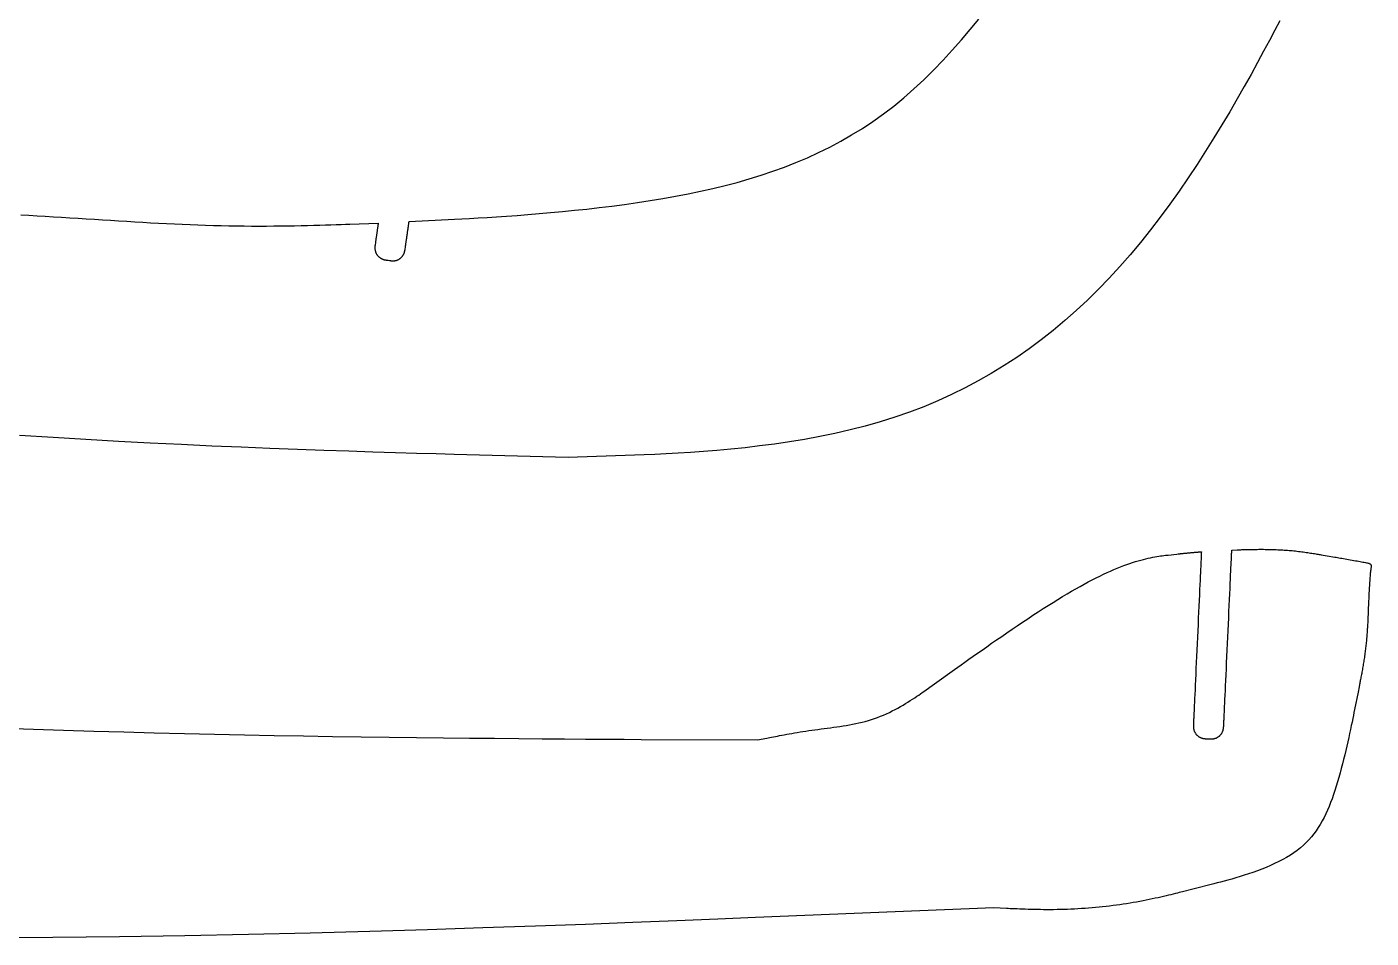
# Model space of a CAD drawing. Header units: millimetres. Extents: x -2745 to -1864, y 90 to 557.
# Drawn here: x -2095.8 to -1887, y 90.4 to 232 of the extents above; entities that cross this region are included whole.
import ezdxf

# ---------------------------------------------------------------- set-up
doc = ezdxf.new("R2010")
doc.units = ezdxf.units.MM

msp = doc.modelspace()

# ---------------------------------------------------------------- linework, layer by layer
at = {"flags": 128}
for points in [[(-1901.168424, 232.999923), (-1901.949813, 231.50572), (-1902.789336, 229.915764), (-1903.685397, 228.238714), (-1904.636402, 226.483231), (-1905.640759, 224.657972), (-1906.696872, 222.771596), (-1907.803148, 220.832764), (-1908.957993, 218.850132), (-1910.159812, 216.832363), (-1911.407011, 214.788112), (-1912.697996, 212.726042), (-1914.031174, 210.654809), (-1915.40495, 208.583074), (-1916.81773, 206.519495), (-1918.26792, 204.472732), (-1919.753927, 202.451443), (-1921.274156, 200.464289), (-1922.827013, 198.519926), (-1924.411239, 196.62569), (-1926.026927, 194.783612), (-1927.674501, 192.994399), (-1929.354387, 191.258755), (-1931.067012, 189.577389), (-1932.812802, 187.951006), (-1934.592183, 186.380312), (-1936.405582, 184.866014), (-1938.253424, 183.408817), (-1940.136135, 182.009428), (-1942.054143, 180.668553), (-1944.007874, 179.3869), (-1945.997752, 178.165172), (-1948.024204, 177.004078), (-1950.087658, 175.904323), (-1952.18854, 174.866613), (-1954.327273, 173.891655), (-1956.504287, 172.980155), (-1958.720005, 172.132819), (-1960.974856, 171.350353), (-1963.267752, 170.63284), (-1965.591552, 169.977858), (-1967.937604, 169.382366), (-1970.297254, 168.843319), (-1972.661849, 168.357674), (-1975.022736, 167.922387), (-1977.371261, 167.534414), (-1979.698772, 167.19071), (-1981.996614, 166.888234), (-1984.256136, 166.623941), (-1986.468682, 166.394787), (-1988.625602, 166.197727), (-1990.71824, 166.029719), (-1992.737944, 165.88772), (-1994.676061, 165.768684), (-1996.523937, 165.669567), (-1998.272919, 165.587328), (-1999.914353, 165.518921), (-2001.439587, 165.461304), (-2011.740431, 165.098002), (-2029.460211, 165.580776), (-2032.24887, 165.657027), (-2035.290087, 165.741805), (-2038.570626, 165.836393), (-2042.077248, 165.942075), (-2045.796715, 166.060136), (-2049.715789, 166.191862), (-2053.821232, 166.338535), (-2058.099807, 166.501441), (-2062.538274, 166.681863), (-2067.123398, 166.881088), (-2071.841939, 167.100397), (-2076.680659, 167.341077), (-2081.626322, 167.604412), (-2086.665688, 167.891686), (-2091.78552, 168.204182), (-2096.972581, 168.543187)], [(-2096.766631, 202.827296), (-2095.523246, 202.75458), (-2094.266261, 202.680396), (-2092.999144, 202.604887), (-2091.725365, 202.52819), (-2090.448395, 202.450449), (-2089.171701, 202.3718), (-2087.898183, 202.292423), (-2086.628456, 202.212643), (-2085.362564, 202.13282), (-2084.10055, 202.053316), (-2082.84246, 201.974493), (-2081.588337, 201.896712), (-2080.338225, 201.820335), (-2079.092168, 201.745725), (-2077.850211, 201.673241), (-2076.612397, 201.603245), (-2075.378771, 201.536101), (-2074.149377, 201.472169), (-2072.924258, 201.41181), (-2071.70346, 201.355386), (-2070.487025, 201.30326), (-2069.274998, 201.255792), (-2068.067424, 201.213344), (-2066.864345, 201.176278), (-2065.665807, 201.144955), (-2064.471853, 201.119737), (-2063.28296, 201.100854), (-2062.101326, 201.088007), (-2060.929586, 201.080767), (-2059.770369, 201.078705), (-2058.626309, 201.081389), (-2057.500037, 201.08839), (-2056.394187, 201.099278), (-2055.311388, 201.113625), (-2054.254273, 201.130998), (-2053.225475, 201.15097), (-2052.227626, 201.173108), (-2051.263356, 201.196985), (-2050.335298, 201.22217), (-2049.446085, 201.248232), (-2048.598349, 201.274744), (-2047.794719, 201.301273), (-2047.037831, 201.327392), (-2046.330314, 201.352669), (-2045.674802, 201.376674), (-2041.256054, 201.541047), (-2041.256063, 201.540982), (-2041.256128, 201.540529), (-2041.256305, 201.539298), (-2041.256647, 201.5369), (-2041.257212, 201.532949), (-2041.258056, 201.527054), (-2041.259233, 201.518827), (-2041.260799, 201.507878), (-2041.26281, 201.493821), (-2041.265322, 201.476265), (-2041.26839, 201.454822), (-2041.27207, 201.429104), (-2041.276416, 201.39872), (-2041.281486, 201.363285), (-2041.287335, 201.322407), (-2041.294017, 201.275699), (-2041.30159, 201.222772), (-2041.310108, 201.163238), (-2041.319627, 201.096706), (-2041.330201, 201.02279), (-2041.341862, 200.941294), (-2041.354522, 200.852802), (-2041.368073, 200.75809), (-2041.382401, 200.657937), (-2041.397399, 200.55312), (-2041.41295, 200.444416), (-2041.428949, 200.332602), (-2041.445279, 200.218456), (-2041.461833, 200.102755), (-2041.478497, 199.986277), (-2041.495162, 199.869798), (-2041.511716, 199.754098), (-2041.528047, 199.639952), (-2041.544044, 199.528138), (-2041.559597, 199.419434), (-2041.574593, 199.314617), (-2041.588922, 199.214464), (-2041.602473, 199.119752), (-2041.615134, 199.031259), (-2041.626793, 198.949764), (-2041.637368, 198.875848), (-2041.646887, 198.809317), (-2041.655405, 198.749782), (-2041.662977, 198.696855), (-2041.66966, 198.650147), (-2041.675508, 198.60927), (-2041.680578, 198.573834), (-2041.684926, 198.543451), (-2041.688605, 198.517733), (-2041.691673, 198.496289), (-2041.694184, 198.478733), (-2041.696196, 198.464676), (-2041.697763, 198.453728), (-2041.698939, 198.4455), (-2041.699782, 198.439605), (-2041.700348, 198.435653), (-2041.700691, 198.433256), (-2041.700867, 198.432025), (-2041.700932, 198.431572), (-2041.700941, 198.431508), (-2041.731674, 198.21611), (-2041.736488, 198.182214), (-2041.741604, 198.145259), (-2041.746865, 198.105417), (-2041.752112, 198.062861), (-2041.757185, 198.017763), (-2041.761929, 197.970296), (-2041.766182, 197.920631), (-2041.769788, 197.868941), (-2041.772589, 197.815398), (-2041.774424, 197.760174), (-2041.775137, 197.703441), (-2041.774568, 197.645373), (-2041.77256, 197.586141), (-2041.768954, 197.525917), (-2041.763591, 197.464874), (-2041.756313, 197.403183), (-2041.746963, 197.341018), (-2041.735381, 197.278549), (-2041.721408, 197.21595), (-2041.704888, 197.153394), (-2041.685702, 197.091041), (-2041.663896, 197.02902), (-2041.639558, 196.967448), (-2041.612775, 196.906441), (-2041.583635, 196.846117), (-2041.552223, 196.786592), (-2041.518628, 196.727985), (-2041.482937, 196.670412), (-2041.445236, 196.61399), (-2041.405614, 196.558838), (-2041.364158, 196.505069), (-2041.320954, 196.452804), (-2041.276091, 196.40216), (-2041.229654, 196.353252), (-2041.181732, 196.306198), (-2041.132412, 196.261117), (-2041.081779, 196.218123), (-2041.029923, 196.177335), (-2040.976931, 196.138871), (-2040.922888, 196.102847), (-2040.867904, 196.069342), (-2040.812166, 196.03829), (-2040.755883, 196.009586), (-2040.699263, 195.983123), (-2040.642514, 195.958799), (-2040.585846, 195.936507), (-2040.529467, 195.916144), (-2040.473584, 195.897604), (-2040.418408, 195.880781), (-2040.364147, 195.865573), (-2040.311008, 195.851872), (-2040.2592, 195.839575), (-2040.208932, 195.828577), (-2040.160412, 195.818773), (-2040.11385, 195.810058), (-2040.069453, 195.802326), (-2040.027431, 195.795475), (-2039.98799, 195.789397), (-2039.951341, 195.783988), (-2039.70382, 195.7485), (-2039.490025, 195.717985), (-2039.456381, 195.713205), (-2039.4197, 195.708127), (-2039.380153, 195.702909), (-2039.337912, 195.697711), (-2039.293146, 195.692692), (-2039.246027, 195.688011), (-2039.196724, 195.683828), (-2039.145409, 195.680301), (-2039.092252, 195.677588), (-2039.037422, 195.675851), (-2038.981093, 195.675248), (-2038.923434, 195.675938), (-2038.864616, 195.67808), (-2038.804808, 195.681833), (-2038.744182, 195.687358), (-2038.682908, 195.694812), (-2038.621158, 195.704354), (-2038.5591, 195.716144), (-2038.496908, 195.730342), (-2038.434751, 195.747106), (-2038.37279, 195.766554), (-2038.311151, 195.78864), (-2038.249951, 195.813274), (-2038.189306, 195.840369), (-2038.129334, 195.869837), (-2038.070151, 195.901589), (-2038.011874, 195.935538), (-2037.954619, 195.971595), (-2037.898502, 196.009672), (-2037.843642, 196.049679), (-2037.790154, 196.09153), (-2037.738155, 196.135137), (-2037.687762, 196.180411), (-2037.639091, 196.227263), (-2037.59226, 196.275606), (-2037.547385, 196.325351), (-2037.504582, 196.376411), (-2037.463967, 196.428696), (-2037.425659, 196.482118), (-2037.389774, 196.536591), (-2037.356391, 196.592004), (-2037.325444, 196.64817), (-2037.296828, 196.704878), (-2037.270439, 196.761918), (-2037.246175, 196.819081), (-2037.223931, 196.876158), (-2037.203603, 196.93294), (-2037.185087, 196.989216), (-2037.16828, 197.044777), (-2037.153077, 197.099414), (-2037.139375, 197.152917), (-2037.127069, 197.205077), (-2037.116057, 197.255683), (-2037.106234, 197.304528), (-2037.097495, 197.3514), (-2037.089739, 197.396091), (-2037.08286, 197.438391), (-2037.076754, 197.47809), (-2037.071319, 197.51498), (-2037.035641, 197.764119), (-2037.03563, 197.764202), (-2037.035547, 197.764784), (-2037.035321, 197.766366), (-2037.03488, 197.769446), (-2037.034154, 197.774523), (-2037.033072, 197.782098), (-2037.03156, 197.792669), (-2037.029549, 197.806736), (-2037.026966, 197.824799), (-2037.023742, 197.847355), (-2037.019803, 197.874906), (-2037.015079, 197.907952), (-2037.009498, 197.94699), (-2037.002988, 197.99252), (-2036.995479, 198.045043), (-2036.986899, 198.105056), (-2036.977176, 198.173061), (-2036.96624, 198.249556), (-2036.954018, 198.335039), (-2036.94044, 198.430013), (-2036.92547, 198.534725), (-2036.909215, 198.648426), (-2036.891816, 198.770118), (-2036.873418, 198.898802), (-2036.854164, 199.033479), (-2036.834196, 199.17315), (-2036.813656, 199.316817), (-2036.792688, 199.46348), (-2036.771435, 199.612141), (-2036.750038, 199.761801), (-2036.728642, 199.91146), (-2036.707387, 200.060121), (-2036.686419, 200.206784), (-2036.66588, 200.35045), (-2036.645911, 200.490121), (-2036.626657, 200.624798), (-2036.608259, 200.753483), (-2036.590862, 200.875175), (-2036.574606, 200.988876), (-2036.559636, 201.093588), (-2036.546057, 201.188561), (-2036.533836, 201.274046), (-2036.5229, 201.35054), (-2036.513178, 201.418544), (-2036.504597, 201.478558), (-2036.497088, 201.53108), (-2036.490579, 201.576611), (-2036.484998, 201.615649), (-2036.480273, 201.648694), (-2036.476334, 201.676245), (-2036.473109, 201.698802), (-2036.470526, 201.716864), (-2036.468516, 201.730932), (-2036.467004, 201.741503), (-2036.465922, 201.749077), (-2036.465196, 201.754155), (-2036.464755, 201.757234), (-2036.464529, 201.758816), (-2036.464446, 201.759399), (-2036.464434, 201.759482), (-2029.382161, 202.143905), (-2028.267725, 202.204609), (-2027.053195, 202.272018), (-2025.744705, 202.347075), (-2024.348396, 202.43072), (-2022.870404, 202.52389), (-2021.316868, 202.62753), (-2019.693927, 202.742577), (-2018.007717, 202.869972), (-2016.264376, 203.010655), (-2014.470044, 203.165568), (-2012.630857, 203.335649), (-2010.752955, 203.52184), (-2008.842473, 203.725081), (-2006.905552, 203.946311), (-2004.948329, 204.186471), (-2002.976941, 204.4465), (-2000.997526, 204.727342), (-1999.016225, 205.029933), (-1997.039171, 205.355216), (-1995.072506, 205.704131), (-1993.121394, 206.077858), (-1991.187101, 206.478553), (-1989.269921, 206.90861), (-1987.37015, 207.370423), (-1985.488082, 207.866388), (-1983.624009, 208.398899), (-1981.778228, 208.970352), (-1979.951031, 209.583142), (-1978.142714, 210.239663), (-1976.353569, 210.942311), (-1974.583893, 211.69348), (-1972.833977, 212.495567), (-1971.104117, 213.350965), (-1969.394607, 214.262069), (-1967.705741, 215.231275), (-1966.037814, 216.260977), (-1964.391119, 217.353571), (-1962.76595, 218.511452), (-1961.162602, 219.737014), (-1959.581368, 221.032652), (-1958.022869, 222.398903), (-1956.489023, 223.828861), (-1954.982075, 225.313763), (-1953.50427, 226.844844), (-1952.057852, 228.41334), (-1950.645066, 230.010488), (-1949.268156, 231.627523), (-1947.929366, 233.255681)], [(-2099.520463, 123.04466), (-2094.828538, 122.879693), (-2090.136982, 122.724626), (-2085.445793, 122.579412), (-2080.754968, 122.444004), (-2076.064508, 122.318354), (-2071.376358, 122.20235), (-2066.700269, 122.095631), (-2062.047938, 121.997769), (-2057.431065, 121.908338), (-2052.861347, 121.826912), (-2048.350484, 121.753065), (-2043.910174, 121.68637), (-2039.552115, 121.626401), (-2035.288007, 121.572732), (-2031.129547, 121.524937), (-2027.088435, 121.482589), (-2023.176369, 121.445261), (-2019.405047, 121.412529), (-2015.786169, 121.383964), (-2012.331432, 121.359142), (-2009.052536, 121.337636), (-2005.961178, 121.319019), (-2003.069058, 121.302865), (-2000.387874, 121.288748), (-1982.307108, 121.197287), (-1980.873036, 121.482597), (-1980.647313, 121.527481), (-1980.400939, 121.576332), (-1980.134773, 121.628836), (-1979.849677, 121.68468), (-1979.546509, 121.743551), (-1979.226129, 121.805136), (-1978.889398, 121.869121), (-1978.537175, 121.935195), (-1978.170321, 122.003042), (-1977.789695, 122.072351), (-1977.396157, 122.142807), (-1976.990568, 122.214099), (-1976.573786, 122.285912), (-1976.146673, 122.357934), (-1975.710087, 122.429851), (-1975.264889, 122.501351), (-1974.811939, 122.572119), (-1974.352097, 122.641844), (-1973.886222, 122.710211), (-1973.415175, 122.776908), (-1972.939746, 122.841798), (-1972.460445, 122.905448), (-1971.977713, 122.968604), (-1971.491992, 123.032009), (-1971.003722, 123.096409), (-1970.513344, 123.162548), (-1970.0213, 123.23117), (-1969.528029, 123.30302), (-1969.033974, 123.378842), (-1968.539575, 123.459381), (-1968.045273, 123.545381), (-1967.551509, 123.637586), (-1967.058724, 123.736742), (-1966.567359, 123.843592), (-1966.077854, 123.958882), (-1965.590652, 124.083354), (-1965.106192, 124.217755), (-1964.624916, 124.362829), (-1964.147265, 124.519319), (-1963.673679, 124.687971), (-1963.204666, 124.86917), (-1962.741001, 125.06187), (-1962.283523, 125.264665), (-1961.833074, 125.476149), (-1961.390493, 125.694918), (-1960.956621, 125.919566), (-1960.532299, 126.148688), (-1960.118367, 126.380877), (-1959.715666, 126.61473), (-1959.325036, 126.848839), (-1958.947318, 127.081801), (-1958.583352, 127.312209), (-1958.233979, 127.538659), (-1957.90004, 127.759744), (-1957.582374, 127.97406), (-1957.281823, 128.1802), (-1956.999227, 128.37676), (-1956.735426, 128.562335), (-1956.491261, 128.735518), (-1954.846439, 129.90837), (-1951.706006, 132.148064), (-1951.211926, 132.50038), (-1950.673966, 132.883681), (-1950.095354, 133.295355), (-1949.479316, 133.732791), (-1948.82908, 134.193379), (-1948.147872, 134.674506), (-1947.43892, 135.173562), (-1946.705451, 135.687935), (-1945.95069, 136.215016), (-1945.177867, 136.752192), (-1944.390207, 137.296852), (-1943.590937, 137.846385), (-1942.783285, 138.398181), (-1941.970478, 138.949628), (-1941.155742, 139.498115), (-1940.342305, 140.041031), (-1939.533393, 140.575764), (-1938.732234, 141.099705), (-1937.942055, 141.610241), (-1937.166082, 142.104762), (-1936.406962, 142.581137), (-1935.66502, 143.039163), (-1934.940001, 143.479116), (-1934.23165, 143.901273), (-1933.53971, 144.305912), (-1932.863926, 144.693309), (-1932.204044, 145.063742), (-1931.559807, 145.417487), (-1930.93096, 145.754821), (-1930.317248, 146.076021), (-1929.718415, 146.381365), (-1929.134206, 146.671129), (-1928.564365, 146.94559), (-1928.008637, 147.205025), (-1927.466767, 147.449711), (-1926.938499, 147.679926), (-1926.423577, 147.895945), (-1925.921747, 148.098047), (-1925.432752, 148.286508), (-1924.956338, 148.461605), (-1924.492333, 148.623662), (-1924.040904, 148.773192), (-1923.602303, 148.910756), (-1923.17678, 149.036914), (-1922.764586, 149.152225), (-1922.365973, 149.257251), (-1921.981192, 149.352552), (-1921.610493, 149.438688), (-1921.254129, 149.516218), (-1920.912351, 149.585704), (-1920.585408, 149.647705), (-1920.273554, 149.702783), (-1919.977038, 149.751496), (-1919.696112, 149.794406), (-1919.431027, 149.832072), (-1919.182034, 149.865055), (-1918.949385, 149.893916), (-1918.73333, 149.919213), (-1918.534121, 149.941508), (-1917.195475, 150.08682), (-1916.982547, 150.109804), (-1916.949037, 150.11342), (-1916.912494, 150.117362), (-1916.873075, 150.121611), (-1916.830942, 150.126146), (-1916.786254, 150.13095), (-1916.73917, 150.136001), (-1916.689851, 150.141282), (-1916.638455, 150.146773), (-1916.585143, 150.152455), (-1916.530075, 150.158308), (-1916.473409, 150.164313), (-1916.415306, 150.170451), (-1916.355926, 150.176703), (-1916.295428, 150.18305), (-1916.233971, 150.189471), (-1916.171716, 150.195949), (-1916.108823, 150.202463), (-1916.04545, 150.208995), (-1915.981758, 150.215525), (-1915.917906, 150.222034), (-1915.854028, 150.228506), (-1915.790149, 150.234937), (-1915.726271, 150.241326), (-1915.662393, 150.247674), (-1915.598515, 150.253979), (-1915.534637, 150.260241), (-1915.47076, 150.266459), (-1915.406884, 150.272633), (-1915.343007, 150.278762), (-1915.279132, 150.284846), (-1915.215257, 150.290884), (-1915.151382, 150.296876), (-1915.087509, 150.30282), (-1915.023636, 150.308717), (-1914.959764, 150.314566), (-1914.895893, 150.320367), (-1914.832023, 150.326118), (-1914.768154, 150.331819), (-1914.704286, 150.33747), (-1914.640419, 150.34307), (-1914.576581, 150.348617), (-1914.512903, 150.354102), (-1914.449545, 150.359516), (-1914.386667, 150.364848), (-1914.324429, 150.370088), (-1914.26299, 150.375227), (-1914.20251, 150.380253), (-1914.143148, 150.385158), (-1914.085063, 150.38993), (-1914.028416, 150.39456), (-1913.973366, 150.399038), (-1913.920073, 150.403354), (-1913.868695, 150.407498), (-1913.819394, 150.411459), (-1913.772327, 150.415227), (-1913.727656, 150.418793), (-1913.685539, 150.422146), (-1913.646135, 150.425276), (-1913.609606, 150.428174), (-1913.363264, 150.447694), (-1913.363289, 150.44714), (-1913.363467, 150.443261), (-1913.363952, 150.432731), (-1913.364894, 150.412227), (-1913.366449, 150.378421), (-1913.368767, 150.327991), (-1913.372003, 150.25761), (-1913.376309, 150.163953), (-1913.381838, 150.043695), (-1913.388743, 149.893512), (-1913.397177, 149.710077), (-1913.407292, 149.490067), (-1913.419242, 149.230155), (-1913.433179, 148.927017), (-1913.449256, 148.577328), (-1913.467627, 148.177762), (-1913.488443, 147.724994), (-1913.511859, 147.215701), (-1913.538026, 146.646555), (-1913.567098, 146.014232), (-1913.599151, 145.31707), (-1913.633955, 144.560057), (-1913.671206, 143.749842), (-1913.710597, 142.893075), (-1913.751822, 141.996408), (-1913.794576, 141.066489), (-1913.838554, 140.109969), (-1913.883448, 139.133499), (-1913.928954, 138.143729), (-1913.974766, 137.147309), (-1914.020577, 136.150888), (-1914.066083, 135.161118), (-1914.110978, 134.184648), (-1914.154955, 133.228128), (-1914.197709, 132.29821), (-1914.238935, 131.401542), (-1914.278325, 130.544775), (-1914.315576, 129.73456), (-1914.350381, 128.977547), (-1914.382434, 128.280385), (-1914.411505, 127.648062), (-1914.437673, 127.078917), (-1914.461088, 126.569623), (-1914.481905, 126.116855), (-1914.500275, 125.71729), (-1914.516353, 125.3676), (-1914.53029, 125.064462), (-1914.54224, 124.804551), (-1914.552355, 124.58454), (-1914.560788, 124.401106), (-1914.567693, 124.250922), (-1914.573222, 124.130664), (-1914.577528, 124.037008), (-1914.580764, 123.966626), (-1914.583083, 123.916196), (-1914.584637, 123.882391), (-1914.58558, 123.861886), (-1914.586064, 123.851356), (-1914.586242, 123.847477), (-1914.586268, 123.846923), (-1914.596189, 123.629613), (-1914.597728, 123.595418), (-1914.599274, 123.558149), (-1914.600688, 123.517995), (-1914.601827, 123.47514), (-1914.60255, 123.429772), (-1914.602717, 123.382077), (-1914.602186, 123.332242), (-1914.600816, 123.280453), (-1914.598466, 123.226898), (-1914.594995, 123.171761), (-1914.590262, 123.115231), (-1914.584126, 123.057494), (-1914.576445, 122.998736), (-1914.567079, 122.939144), (-1914.555887, 122.878904), (-1914.542727, 122.818203), (-1914.527458, 122.757228), (-1914.509939, 122.696164), (-1914.49003, 122.6352), (-1914.467588, 122.574521), (-1914.442514, 122.5143), (-1914.414864, 122.45466), (-1914.384737, 122.395709), (-1914.352231, 122.337554), (-1914.317444, 122.280304), (-1914.280474, 122.224068), (-1914.241419, 122.168954), (-1914.200377, 122.115069), (-1914.157446, 122.062524), (-1914.112724, 122.011425), (-1914.066308, 121.961881), (-1914.018298, 121.914), (-1913.96879, 121.867892), (-1913.917884, 121.823663), (-1913.865676, 121.781423), (-1913.812265, 121.741279), (-1913.757749, 121.703341), (-1913.702227, 121.667716), (-1913.645795, 121.634513), (-1913.588552, 121.603839), (-1913.530612, 121.575766), (-1913.472157, 121.550206), (-1913.413384, 121.527035), (-1913.354491, 121.50613), (-1913.295674, 121.487365), (-1913.237132, 121.470617), (-1913.179062, 121.455759), (-1913.121662, 121.44267), (-1913.065128, 121.431223), (-1913.00966, 121.421294), (-1912.955453, 121.412759), (-1912.902706, 121.405494), (-1912.851616, 121.399374), (-1912.802381, 121.394274), (-1912.755198, 121.39007), (-1912.710265, 121.386638), (-1912.667779, 121.383853), (-1912.627938, 121.381591), (-1912.59094, 121.379728), (-1912.341159, 121.368176), (-1912.125378, 121.358255), (-1912.091424, 121.356716), (-1912.054418, 121.35517), (-1912.014545, 121.353761), (-1911.971991, 121.352629), (-1911.926941, 121.351917), (-1911.87958, 121.351767), (-1911.830094, 121.352322), (-1911.778666, 121.353723), (-1911.725484, 121.356113), (-1911.67073, 121.359634), (-1911.614592, 121.364429), (-1911.557254, 121.370639), (-1911.4989, 121.378407), (-1911.439717, 121.387875), (-1911.379889, 121.399184), (-1911.319602, 121.412479), (-1911.25904, 121.427899), (-1911.19839, 121.445589), (-1911.137835, 121.465689), (-1911.077561, 121.488343), (-1911.017741, 121.513652), (-1910.958495, 121.541557), (-1910.899931, 121.571959), (-1910.842156, 121.604759), (-1910.785278, 121.639858), (-1910.729405, 121.677156), (-1910.674645, 121.716554), (-1910.621106, 121.757954), (-1910.568894, 121.801255), (-1910.518119, 121.84636), (-1910.468887, 121.893168), (-1910.421306, 121.94158), (-1910.375485, 121.991498), (-1910.33153, 122.042822), (-1910.28955, 122.095452), (-1910.249652, 122.149291), (-1910.211945, 122.204238), (-1910.176535, 122.260194), (-1910.14353, 122.31706), (-1910.113039, 122.374738), (-1910.085131, 122.433111), (-1910.059719, 122.491997), (-1910.036682, 122.551197), (-1910.015895, 122.610515), (-1909.997234, 122.66975), (-1909.980577, 122.728704), (-1909.965799, 122.787179), (-1909.952777, 122.844976), (-1909.941388, 122.901897), (-1909.931507, 122.957743), (-1909.923011, 123.012316), (-1909.915777, 123.065417), (-1909.909681, 123.116848), (-1909.9046, 123.16641), (-1909.90041, 123.213904), (-1909.896986, 123.259133), (-1909.894207, 123.301897), (-1909.891948, 123.341999), (-1909.890085, 123.379239), (-1909.878533, 123.630646), (-1909.878507, 123.631211), (-1909.878325, 123.635161), (-1909.877832, 123.645884), (-1909.876872, 123.666765), (-1909.875289, 123.701191), (-1909.872928, 123.752547), (-1909.869632, 123.824221), (-1909.865247, 123.919597), (-1909.859616, 124.042062), (-1909.852584, 124.195003), (-1909.843994, 124.381805), (-1909.833692, 124.605855), (-1909.821522, 124.870538), (-1909.807328, 125.179242), (-1909.790954, 125.535351), (-1909.772244, 125.942252), (-1909.751043, 126.403332), (-1909.727196, 126.921976), (-1909.700546, 127.50157), (-1909.670937, 128.145501), (-1909.638293, 128.855462), (-1909.602846, 129.626374), (-1909.564908, 130.451463), (-1909.52479, 131.323959), (-1909.482804, 132.237089), (-1909.439261, 133.184079), (-1909.394472, 134.158159), (-1909.348749, 135.152556), (-1909.302403, 136.160498), (-1909.255746, 137.175211), (-1909.209089, 138.189925), (-1909.162743, 139.197866), (-1909.11702, 140.192263), (-1909.072231, 141.166343), (-1909.028688, 142.113334), (-1908.986702, 143.026463), (-1908.946584, 143.898959), (-1908.908646, 144.724049), (-1908.873199, 145.49496), (-1908.840555, 146.204921), (-1908.810946, 146.848852), (-1908.784296, 147.428447), (-1908.760449, 147.947091), (-1908.739248, 148.40817), (-1908.720538, 148.815072), (-1908.704164, 149.171181), (-1908.68997, 149.479884), (-1908.6778, 149.744567), (-1908.667498, 149.968617), (-1908.658908, 150.155419), (-1908.651876, 150.30836), (-1908.646245, 150.430825), (-1908.64186, 150.526202), (-1908.638564, 150.597875), (-1908.636203, 150.649231), (-1908.63462, 150.683657), (-1908.63366, 150.704538), (-1908.633167, 150.715261), (-1908.632985, 150.719212), (-1908.632959, 150.719776), (-1907.809314, 150.748051), (-1907.679693, 150.752492), (-1907.538336, 150.757289), (-1907.385861, 150.76237), (-1907.222887, 150.767666), (-1907.050031, 150.773108), (-1906.867914, 150.778626), (-1906.677152, 150.784151), (-1906.478365, 150.789613), (-1906.272171, 150.794942), (-1906.059188, 150.800069), (-1905.840035, 150.804923), (-1905.61533, 150.809437), (-1905.385692, 150.813539), (-1905.151738, 150.81716), (-1904.914089, 150.820231), (-1904.673361, 150.822683), (-1904.430175, 150.824444), (-1904.185146, 150.825447), (-1903.938896, 150.825621), (-1903.692041, 150.824897), (-1903.445097, 150.823211), (-1903.198168, 150.820527), (-1902.951253, 150.816814), (-1902.704352, 150.812042), (-1902.457465, 150.806181), (-1902.210593, 150.799199), (-1901.963734, 150.791067), (-1901.716891, 150.781755), (-1901.470061, 150.771231), (-1901.223246, 150.759465), (-1900.976445, 150.746427), (-1900.729658, 150.732087), (-1900.482885, 150.716414), (-1900.236127, 150.699378), (-1899.989383, 150.680948), (-1899.742653, 150.661094), (-1899.495938, 150.639785), (-1899.249236, 150.616992), (-1899.002549, 150.592683), (-1898.755877, 150.566828), (-1898.509321, 150.539433), (-1898.263395, 150.510647), (-1898.018714, 150.480654), (-1897.775895, 150.449639), (-1897.535552, 150.417787), (-1897.298301, 150.385284), (-1897.064758, 150.352312), (-1896.835539, 150.319059), (-1896.611259, 150.285707), (-1896.392533, 150.252443), (-1896.179977, 150.21945), (-1895.974207, 150.186915), (-1895.775839, 150.155021), (-1895.585488, 150.123953), (-1895.403769, 150.093896), (-1895.231298, 150.065035), (-1895.068691, 150.037555), (-1894.916564, 150.01164), (-1894.775531, 149.987476), (-1893.824466, 149.823915), (-1892.618658, 149.61665), (-1892.429057, 149.584056), (-1892.223244, 149.548651), (-1892.003099, 149.510736), (-1891.770498, 149.470609), (-1891.527317, 149.428568), (-1891.275435, 149.384914), (-1891.016727, 149.339944), (-1890.75307, 149.293959), (-1890.486343, 149.247256), (-1890.218421, 149.200136), (-1889.951182, 149.152896), (-1889.686502, 149.105837), (-1889.42626, 149.059256), (-1889.17233, 149.013453), (-1888.926592, 148.968727), (-1888.690921, 148.925377), (-1888.467194, 148.883702), (-1888.257289, 148.844001), (-1888.063083, 148.806573), (-1887.886452, 148.771717), (-1887.728794, 148.739509), (-1887.589585, 148.709135), (-1887.467824, 148.679561), (-1887.362507, 148.649749), (-1887.272631, 148.618663), (-1887.197195, 148.585267), (-1887.135195, 148.548526), (-1887.085628, 148.507403), (-1887.047493, 148.460862), (-1887.019786, 148.407866), (-1887.001504, 148.34738), (-1886.991645, 148.278368), (-1886.989206, 148.199793), (-1886.993184, 148.11062), (-1887.002578, 148.009812), (-1887.016383, 147.896332), (-1887.033598, 147.769146), (-1887.053219, 147.627217), (-1887.074244, 147.469508), (-1887.09567, 147.294985), (-1887.116661, 147.103081), (-1887.137042, 146.895124), (-1887.156806, 146.672909), (-1887.175943, 146.438233), (-1887.194447, 146.192895), (-1887.212309, 145.93869), (-1887.22952, 145.677416), (-1887.246073, 145.41087), (-1887.26196, 145.140848), (-1887.277172, 144.869149), (-1887.291701, 144.597569), (-1887.30554, 144.327905), (-1887.31868, 144.061954), (-1887.331112, 143.801513), (-1887.34283, 143.54838), (-1887.353824, 143.304351), (-1887.364087, 143.071223), (-1887.37361, 142.850794), (-1887.382385, 142.64486), (-1887.441333, 141.249246), (-1887.471385, 140.537666), (-1887.476123, 140.425682), (-1887.481338, 140.303564), (-1887.487059, 140.171852), (-1887.493312, 140.031084), (-1887.500125, 139.881801), (-1887.507525, 139.724542), (-1887.515538, 139.559846), (-1887.524193, 139.388254), (-1887.533515, 139.210304), (-1887.543534, 139.026536), (-1887.554275, 138.83749), (-1887.565766, 138.643706), (-1887.578034, 138.445722), (-1887.591106, 138.244079), (-1887.605009, 138.039315), (-1887.619772, 137.831972), (-1887.63542, 137.622587), (-1887.651981, 137.4117), (-1887.669482, 137.199852), (-1887.687951, 136.987581), (-1887.707406, 136.775339), (-1887.727837, 136.563222), (-1887.749223, 136.351237), (-1887.771546, 136.139392), (-1887.794787, 135.927694), (-1887.818925, 135.716152), (-1887.843942, 135.504771), (-1887.869817, 135.293562), (-1887.896533, 135.082529), (-1887.924069, 134.871682), (-1887.952406, 134.661028), (-1887.981525, 134.450575), (-1888.011407, 134.240329), (-1888.042031, 134.030299), (-1888.073379, 133.820491), (-1888.105432, 133.610915), (-1888.138169, 133.401577), (-1888.171573, 133.192484), (-1888.205622, 132.983645), (-1888.240299, 132.775067), (-1888.275564, 132.56684), (-1888.311304, 132.359382), (-1888.347386, 132.153194), (-1888.383676, 131.948778), (-1888.420042, 131.746634), (-1888.45635, 131.547264), (-1888.492468, 131.351168), (-1888.528262, 131.158847), (-1888.563599, 130.970803), (-1888.598347, 130.787536), (-1888.632372, 130.609547), (-1888.665541, 130.437337), (-1888.697722, 130.271408), (-1888.728781, 130.11226), (-1888.758585, 129.960393), (-1888.787001, 129.81631), (-1888.813896, 129.680512), (-1888.839138, 129.553498), (-1888.862592, 129.43577), (-1889.020994, 128.641962), (-1889.565447, 125.913), (-1889.651172, 125.483665), (-1889.744906, 125.01625), (-1889.846491, 124.51361), (-1889.955768, 123.978601), (-1890.07258, 123.414078), (-1890.196769, 122.822896), (-1890.328176, 122.20791), (-1890.466644, 121.571974), (-1890.612014, 120.917944), (-1890.76413, 120.248675), (-1890.922831, 119.567022), (-1891.087962, 118.875839), (-1891.259363, 118.177983), (-1891.436876, 117.476308), (-1891.620344, 116.773668), (-1891.809608, 116.07292), (-1892.004511, 115.376918), (-1892.204894, 114.688516), (-1892.410599, 114.010571), (-1892.621469, 113.345937), (-1892.837578, 112.696974), (-1893.059928, 112.064061), (-1893.289756, 111.447082), (-1893.528296, 110.845921), (-1893.776785, 110.260461), (-1894.036457, 109.690587), (-1894.308549, 109.136182), (-1894.594295, 108.597131), (-1894.894931, 108.073316), (-1895.211693, 107.564623), (-1895.545815, 107.070934), (-1895.898535, 106.592134), (-1896.271086, 106.128106), (-1896.664705, 105.678735), (-1897.080626, 105.243904), (-1897.520086, 104.823497), (-1897.98432, 104.417398), (-1898.474563, 104.025491), (-1898.992051, 103.64766), (-1899.538019, 103.283788), (-1900.112892, 102.933755), (-1900.71385, 102.597419), (-1901.337263, 102.274635), (-1901.979502, 101.965256), (-1902.636935, 101.669138), (-1903.305933, 101.386132), (-1903.982865, 101.116095), (-1904.664102, 100.85888), (-1905.346012, 100.614341), (-1906.024966, 100.382331), (-1906.697333, 100.162706), (-1907.359483, 99.955319), (-1908.007787, 99.760025), (-1908.638613, 99.576676), (-1909.248332, 99.405128), (-1909.833313, 99.245235), (-1910.389926, 99.09685), (-1910.914541, 98.959828), (-1911.403527, 98.834022), (-1914.712512, 97.990966), (-1916.283782, 97.590573), (-1916.5311, 97.52759), (-1916.801041, 97.459075), (-1917.09266, 97.385499), (-1917.405011, 97.307337), (-1917.73715, 97.225062), (-1918.088131, 97.139146), (-1918.457007, 97.050063), (-1918.842834, 96.958285), (-1919.244666, 96.864287), (-1919.661558, 96.768541), (-1920.092563, 96.67152), (-1920.536738, 96.573697), (-1920.993135, 96.475545), (-1921.46081, 96.377538), (-1921.938817, 96.280149), (-1922.426211, 96.18385), (-1922.922046, 96.089115), (-1923.425376, 95.996417), (-1923.935257, 95.906229), (-1924.450742, 95.819024), (-1924.970982, 95.7352), (-1925.49551, 95.654853), (-1926.023955, 95.578004), (-1926.555944, 95.504675), (-1927.091108, 95.434885), (-1927.629075, 95.368657), (-1928.169473, 95.306011), (-1928.711932, 95.246968), (-1929.256079, 95.191549), (-1929.801545, 95.139775), (-1930.347957, 95.091668), (-1930.894944, 95.047247), (-1931.442135, 95.006535), (-1931.989159, 94.969551), (-1932.535645, 94.936318), (-1933.08122, 94.906856), (-1933.625515, 94.881185), (-1934.168157, 94.859328), (-1934.708776, 94.841305), (-1935.247, 94.827137), (-1935.78233, 94.816797), (-1936.31376, 94.810074), (-1936.840154, 94.806707), (-1937.360377, 94.806435), (-1937.873296, 94.808999), (-1938.377774, 94.814138), (-1938.872677, 94.821592), (-1939.356871, 94.831102), (-1939.82922, 94.842406), (-1940.288589, 94.855246), (-1940.733845, 94.86936), (-1941.163852, 94.88449), (-1941.577475, 94.900373), (-1941.97358, 94.916752), (-1942.351031, 94.933364), (-1942.708694, 94.949951), (-1943.045435, 94.966252), (-1943.360117, 94.982007), (-1943.651607, 94.996956), (-1945.616243, 95.09926), (-1982.652109, 93.571352), (-1988.480708, 93.331534), (-1994.837548, 93.073761), (-2001.695332, 92.802998), (-2009.026761, 92.524207), (-2016.80454, 92.242354), (-2025.001371, 91.962402), (-2033.589957, 91.689315), (-2042.543, 91.428057), (-2051.833203, 91.183592), (-2061.433269, 90.960884), (-2071.315901, 90.764896), (-2081.453801, 90.600594), (-2091.819673, 90.47294), (-2102.386219, 90.386898)]]:
    msp.add_lwpolyline(points, dxfattribs=at)

doc.saveas('drawing.dxf')
